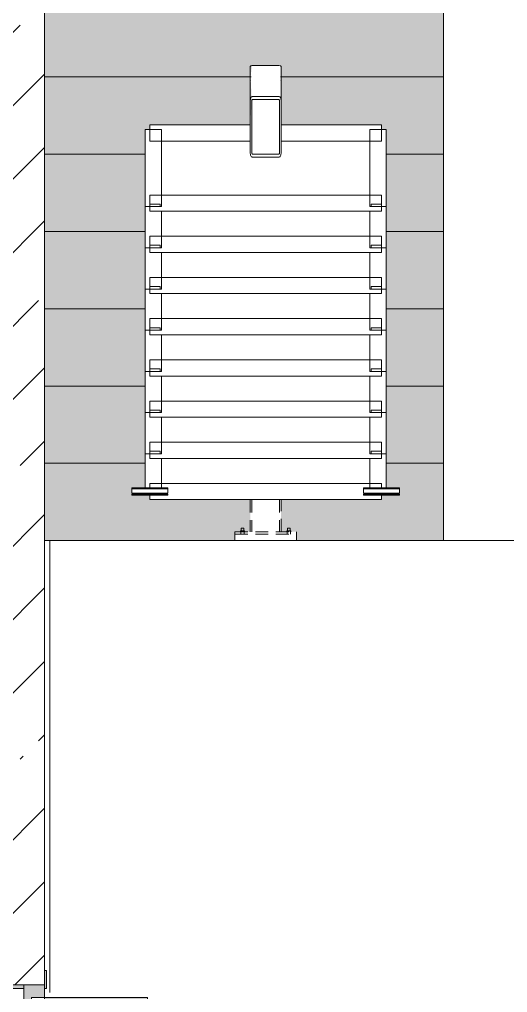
# Model space of a CAD drawing. Header units: millimetres. Extents: x 63482 to 319368, y -8553 to 29000.
# Drawn here: x 224101 to 225997, y 19695 to 23473 of the extents above; entities that cross this region are included whole.
import ezdxf

# ---------------------------------------------------------------- set-up
doc = ezdxf.new("R2010")
doc.units = ezdxf.units.MM
doc.linetypes.add('200_ШТРИХ__ш1_п0_6_', pattern=[80, 50, -30])
for name, color, linetype, lineweight in [('A-DETL-MBND', 7, '200_ШТРИХ__ш1_п0_6_', 9), ('A-GENM-3', 7, 'Continuous', 5), ('I-WALL-2', 7, 'Continuous', 5), ('S-STRS-4', 7, 'Continuous', 5)]:
    doc.layers.add(name, color=color, linetype=linetype, lineweight=lineweight)
for name, color, linetype, lineweight, true_color in [('A-DOOR-3', 7, 'Continuous', 5, 0xaaaaaa), ('A-DOOR-4', 7, 'Continuous', 5, 0xe2e2e2), ('A-DOOR-FRAM-2', 7, 'Continuous', 5, 0xe2e2e2), ('A-DOOR-FRAM-3', 7, 'Continuous', 5, 0xaaaaaa), ('A-FLOR-2', 7, 'Continuous', 5, 0xaaaaaa)]:
    doc.layers.add(name, color=color, linetype=linetype, lineweight=lineweight, true_color=true_color)
doc.layers.add('S-STRS-3', color=7, linetype='Continuous', lineweight=15, true_color=0xd7cdc4, transparency=1)

# ---------------------------------------------------------------- blocks, each defined once
blk = doc.blocks.new('110_Дверь_СКБ_2Ст - Д-1_л_Лестничная клетка EIS60 2-32359692-Общий план 3 этажа с размещением фрагментов 3_1-3_8')
at = {"layer": 'A-DOOR-4'}
for points in [[(662.5, 125), (662.5, 1025), (612.5, 1025), (612.5, 125)], [(-587.5, 525), (-637.5, 525), (-637.5, 125), (-587.5, 125), (-587.5, 261.5)], [(712.5, -125), (712.5, 45), (697.5, 45), (697.5, -125)]]:
    blk.add_hatch(color=256, dxfattribs=at).paths.add_polyline_path(points)
h = blk.add_hatch(color=256, dxfattribs=at)
h.paths.add_polyline_path([(712.5, 125), (662.5, 125), (662.5, 75), (652.5, 75), (652.5, 45), (712.5, 45)])
h.paths.add_polyline_path([(-627.5, 45), (-627.5, 75), (-637.5, 75), (-637.5, 125), (-687.5, 125), (-687.5, 45)])
at = {"layer": 'A-DOOR-FRAM-2'}
for points in [[(-672.5, 125), (-672.5, 133), (-742.5, 133), (-742.5, 125)], [(767.5, 125), (767.5, 133), (697.5, 133), (697.5, 125)], [(-672.5, -125), (-672.5, 45), (-687.5, 45), (-687.5, -125)], [(-672.5, -133), (-672.5, -125), (-742.5, -125), (-742.5, -133)], [(767.5, -133), (767.5, -125), (697.5, -125), (697.5, -133)]]:
    blk.add_hatch(color=256, dxfattribs=at).paths.add_polyline_path(points)
at = {"layer": 'A-DOOR-3'}
for p, q in [((662.5, 1025), (612.5, 1025)), ((612.5, 1025), (612.5, 125)), ((662.5, 125), (662.5, 1025)), ((-637.5, 525), (-637.5, 125)), ((-587.5, 525), (-637.5, 525)), ((-587.5, 125), (-587.5, 525)), ((-637.5, 125), (-587.5, 125)), ((612.5, 125), (662.5, 125))]:
    blk.add_line(p, q, dxfattribs=at)
for centre, radius, start, end in [((662.5, 125), 900, 90, 180), ((-637.5, 125), 400, 360, 90)]:
    blk.add_arc(centre, radius, start, end, dxfattribs=at)
at = {"layer": 'A-DOOR-FRAM-3'}
for p, q in [((-672.5, 133), (-742.5, 133)), ((-742.5, 133), (-742.5, 125)), ((-742.5, 125), (-672.5, 125)), ((-637.5, 125), (-687.5, 125)), ((-687.5, 125), (-687.5, 45)), ((-672.5, 125), (-672.5, 133)), ((-637.5, 75), (-637.5, 125)), ((662.5, 125), (662.5, 75)), ((712.5, 125), (662.5, 125)), ((767.5, 133), (697.5, 133)), ((697.5, 133), (697.5, 125)), ((697.5, 125), (767.5, 125)), ((712.5, 45), (712.5, 125)), ((767.5, 125), (767.5, 133)), ((-687.5, 45), (-627.5, 45)), ((-672.5, 45), (-687.5, 45)), ((-687.5, 45), (-687.5, -125)), ((-672.5, -125), (-672.5, 45)), ((-627.5, 75), (-637.5, 75)), ((-627.5, 45), (-627.5, 75)), ((662.5, 75), (652.5, 75)), ((652.5, 75), (652.5, 45)), ((652.5, 45), (712.5, 45)), ((712.5, 45), (697.5, 45)), ((697.5, 45), (697.5, -125)), ((712.5, -125), (712.5, 45)), ((-672.5, -125), (-742.5, -125)), ((-742.5, -125), (-742.5, -133)), ((-742.5, -133), (-672.5, -133)), ((-687.5, -125), (-672.5, -125)), ((-672.5, -133), (-672.5, -125)), ((697.5, -125), (712.5, -125)), ((767.5, -125), (697.5, -125)), ((697.5, -125), (697.5, -133)), ((697.5, -133), (767.5, -133)), ((767.5, -133), (767.5, -125))]:
    blk.add_line(p, q, dxfattribs=at)
blk = doc.blocks.new('Анкер клиновой - Анкер клиновой МКТ В 10-10-16_85-22193208-Общий план 3 этажа с размещением фрагментов 3_1-3_8')
at = {"layer": 'A-DETL-MBND'}
for p, q in [((122194.4, 13798), (122194.4, 13784)), ((122204.4, 13798), (122194.4, 13798)), ((122194.4, 13798), (122204.4, 13798)), ((122204.4, 13784), (122204.4, 13798)), ((122191.4, 13788), (122191.4, 13784)), ((122207.4, 13788), (122191.4, 13788)), ((122191.4, 13788), (122207.4, 13788)), ((122207.4, 13784), (122207.4, 13788))]:
    blk.add_line(p, q, dxfattribs=at)
blk = doc.blocks.new('ОМ_Полоса_Трапеция прямоугольная_Прокат_ГОСТ 103-2006 - ОМ_Полоса_Трапеция прямоугольная_Прокат_ГОСТ 103-2006-21111644-Общий план 3 этажа с размещением фрагментов 3_1-3_8')
at = {"layer": 'A-GENM-3'}
for p, q in [((122699.4, 15046.5), (122699.4, 15056.5)), ((122699.4, 15056.5), (122739.4, 15056.5)), ((122739.4, 15046.5), (122699.4, 15046.5)), ((122739.4, 15056.5), (122739.4, 15046.5))]:
    blk.add_line(p, q, dxfattribs=at)
blk = doc.blocks.new('ОМ_Полоса_Трапеция прямоугольная_Прокат_ГОСТ 103-2006 - ОМ_Полоса_Трапеция прямоугольная_Прокат_ГОСТ 103-2006-V113-Общий план 3 этажа с размещением фрагментов 3_1-3_8')
at = {"layer": 'A-GENM-3'}
for p, q in [((122699.4, 14416.5), (122699.4, 14406.5)), ((122739.4, 14416.5), (122699.4, 14416.5)), ((122699.4, 14406.5), (122739.4, 14406.5)), ((122739.4, 14406.5), (122739.4, 14416.5))]:
    blk.add_line(p, q, dxfattribs=at)
blk = doc.blocks.new('ОМ_Полоса_Трапеция прямоугольная_Прокат_ГОСТ 103-2006 - ОМ_Полоса_Трапеция прямоугольная_Прокат_ГОСТ 103-2006-V114-Общий план 3 этажа с размещением фрагментов 3_1-3_8')
at = {"layer": 'A-GENM-3'}
for p, q in [((122699.4, 14256.5), (122699.4, 14246.5)), ((122739.4, 14256.5), (122699.4, 14256.5)), ((122699.4, 14246.5), (122739.4, 14246.5)), ((122739.4, 14246.5), (122739.4, 14256.5))]:
    blk.add_line(p, q, dxfattribs=at)
blk = doc.blocks.new('ОМ_Полоса_Трапеция прямоугольная_Прокат_ГОСТ 103-2006 - ОМ_Полоса_Трапеция прямоугольная_Прокат_ГОСТ 103-2006-V115-Общий план 3 этажа с размещением фрагментов 3_1-3_8')
at = {"layer": 'A-GENM-3'}
for p, q in [((122699.4, 14096.5), (122699.4, 14086.5)), ((122739.4, 14096.5), (122699.4, 14096.5)), ((122739.4, 14086.5), (122739.4, 14096.5)), ((122699.4, 14086.5), (122739.4, 14086.5))]:
    blk.add_line(p, q, dxfattribs=at)
blk = doc.blocks.new('ОМ_Полоса_Прокат_ГОСТ 103-2006 - ОМ_Полоса_Прокат_ГОСТ 103-2006-V125-Общий план 3 этажа с размещением фрагментов 3_1-3_8')
at = {"layer": 'A-GENM-3'}
for p, q in [((74350, 5373.3), (74210, 5373.3)), ((74210, 5373.3), (74210, 5370.3)), ((74210, 5370.3), (74350, 5370.3)), ((74350, 5370.3), (74350, 5373.3))]:
    blk.add_line(p, q, dxfattribs=at)
blk = doc.blocks.new('ОМ_Полоса_Прокат_ГОСТ 103-2006 - ОМ_Полоса_Прокат_ГОСТ 103-2006-22193252-Общий план 3 этажа с размещением фрагментов 3_1-3_8')
at = {"layer": 'A-GENM-3'}
for p, q in [((122669.4, 13954.2), (122669.4, 13950.8)), ((122809.4, 13954.2), (122669.4, 13954.2)), ((122669.4, 13950.8), (122809.4, 13950.8)), ((122669.4, 13933.9), (122669.4, 13950.8)), ((122809.4, 13950.8), (122809.4, 13954.2)), ((122809.4, 13950.8), (122809.4, 13933.9)), ((122809.4, 13933.9), (122669.4, 13933.9))]:
    blk.add_line(p, q, dxfattribs=at)
blk = doc.blocks.new('ОМ_Полоса_Трапеция прямоугольная_Прокат_ГОСТ 103-2006 - ОМ_Полоса_Трапеция прямоугольная_Прокат_ГОСТ 103-2006-21111686-Общий план 3 этажа с размещением фрагментов 3_1-3_8')
at = {"layer": 'A-GENM-3'}
for p, q in [((121839.4, 15056.5), (121879.4, 15056.5)), ((121839.4, 15046.5), (121839.4, 15056.5)), ((121879.4, 15046.5), (121839.4, 15046.5)), ((121879.4, 15056.5), (121879.4, 15046.5))]:
    blk.add_line(p, q, dxfattribs=at)
blk = doc.blocks.new('ОМ_Полоса_Трапеция прямоугольная_Прокат_ГОСТ 103-2006 - ОМ_Полоса_Трапеция прямоугольная_Прокат_ГОСТ 103-2006-V116-Общий план 3 этажа с размещением фрагментов 3_1-3_8')
at = {"layer": 'A-GENM-3'}
for p, q in [((121879.4, 14416.5), (121839.4, 14416.5)), ((121839.4, 14416.5), (121839.4, 14406.5)), ((121839.4, 14406.5), (121879.4, 14406.5)), ((121879.4, 14406.5), (121879.4, 14416.5))]:
    blk.add_line(p, q, dxfattribs=at)
blk = doc.blocks.new('ОМ_Полоса_Трапеция прямоугольная_Прокат_ГОСТ 103-2006 - ОМ_Полоса_Трапеция прямоугольная_Прокат_ГОСТ 103-2006-V117-Общий план 3 этажа с размещением фрагментов 3_1-3_8')
at = {"layer": 'A-GENM-3'}
for p, q in [((121879.4, 14256.5), (121839.4, 14256.5)), ((121839.4, 14256.5), (121839.4, 14246.5)), ((121839.4, 14246.5), (121879.4, 14246.5)), ((121879.4, 14246.5), (121879.4, 14256.5))]:
    blk.add_line(p, q, dxfattribs=at)
blk = doc.blocks.new('ОМ_Полоса_Трапеция прямоугольная_Прокат_ГОСТ 103-2006 - ОМ_Полоса_Трапеция прямоугольная_Прокат_ГОСТ 103-2006-V118-Общий план 3 этажа с размещением фрагментов 3_1-3_8')
at = {"layer": 'A-GENM-3'}
for p, q in [((121879.4, 14096.5), (121839.4, 14096.5)), ((121839.4, 14096.5), (121839.4, 14086.5)), ((121879.4, 14086.5), (121879.4, 14096.5)), ((121839.4, 14086.5), (121879.4, 14086.5))]:
    blk.add_line(p, q, dxfattribs=at)
blk = doc.blocks.new('ОМ_Полоса_Прокат_ГОСТ 103-2006 - ОМ_Полоса_Прокат_ГОСТ 103-2006-V126-Общий план 3 этажа с размещением фрагментов 3_1-3_8')
at = {"layer": 'A-GENM-3'}
for p, q in [((75110, 5373.3), (75110, 5370.3)), ((75250, 5373.3), (75110, 5373.3)), ((75110, 5370.3), (75250, 5370.3)), ((75250, 5370.3), (75250, 5373.3))]:
    blk.add_line(p, q, dxfattribs=at)
blk = doc.blocks.new('ОМ_Полоса_Прокат_ГОСТ 103-2006 - ОМ_Полоса_Прокат_ГОСТ 103-2006-22193296-Общий план 3 этажа с размещением фрагментов 3_1-3_8')
at = {"layer": 'A-GENM-3'}
for p, q in [((121909.4, 13954.2), (121769.4, 13954.2)), ((121769.4, 13954.2), (121769.4, 13950.8)), ((121769.4, 13950.8), (121909.4, 13950.8)), ((121769.4, 13933.9), (121769.4, 13950.8)), ((121909.4, 13950.8), (121909.4, 13954.2)), ((121909.4, 13950.8), (121909.4, 13933.9)), ((121909.4, 13933.9), (121769.4, 13933.9))]:
    blk.add_line(p, q, dxfattribs=at)
blk = doc.blocks.new('ОМ_Нижняя опорная пятка1 - ОМ_Нижняя опорная пятка-21111576-Общий план 3 этажа с размещением фрагментов 3_1-3_8')
at = {"layer": 'A-DETL-MBND'}
for p, q in [((-96, -10), (-96, 0)), ((-84, -10), (-84, 0)), ((84, -10), (84, 0)), ((96, -10), (96, 0))]:
    blk.add_line(p, q, dxfattribs=at)
blk = doc.blocks.new('ОМ_Труба_ГОСТ 8639-82 - ОМ_Труба_ГОСТ 8639-82-21111694-Общий план 3 этажа с размещением фрагментов 3_1-3_8')
at = {"layer": 'A-GENM-3'}
for p, q in [((122229.4, 15590.5), (122229.4, 15456.5)), ((122238.4, 15595.1), (122340.4, 15595.1)), ((122349.4, 15456.5), (122349.4, 15590.5)), ((122229.4, 15256.4), (122229.4, 15456.5)), ((122235.4, 15456.5), (122235.4, 15256.4)), ((122238.4, 15474.2), (122340.4, 15474.2)), ((122340.4, 15462.4), (122238.4, 15462.4)), ((122343.4, 15256.4), (122343.4, 15456.5)), ((122349.4, 15456.5), (122349.4, 15256.4)), ((122238.4, 15250.5), (122340.4, 15250.5)), ((122340.4, 15238.8), (122238.4, 15238.8))]:
    blk.add_line(p, q, dxfattribs=at)
at = {"layer": 'A-GENM-3', "flags": 128}
for points in [[(122229.4, 15456.5), (122229.6, 15460), (122230.1, 15463.3), (122231, 15466.3), (122232.1, 15469), (122233.4, 15471.2), (122235, 15472.8), (122236.7, 15473.8), (122238.4, 15474.2)], [(122238.4, 15462.4), (122237.9, 15462.3), (122237.3, 15461.9), (122236.8, 15461.4), (122236.3, 15460.7), (122235.9, 15459.8), (122235.7, 15458.8), (122235.5, 15457.7), (122235.4, 15456.5)], [(122340.4, 15474.2), (122342.2, 15473.8), (122343.9, 15472.8), (122345.4, 15471.2), (122346.8, 15469), (122347.9, 15466.3), (122348.8, 15463.3), (122349.3, 15460), (122349.4, 15456.5)], [(122343.4, 15456.5), (122343.4, 15457.7), (122343.2, 15458.8), (122342.9, 15459.8), (122342.6, 15460.7), (122342.1, 15461.4), (122341.6, 15461.9), (122341, 15462.3), (122340.4, 15462.4)], [(122238.4, 15238.8), (122236.7, 15239.1), (122235, 15240.1), (122233.4, 15241.8), (122232.1, 15243.9), (122231, 15246.6), (122230.1, 15249.7), (122229.6, 15253), (122229.4, 15256.4)], [(122235.4, 15256.4), (122235.5, 15255.3), (122235.7, 15254.2), (122235.9, 15253.2), (122236.3, 15252.3), (122236.8, 15251.5), (122237.3, 15251), (122237.9, 15250.7), (122238.4, 15250.5)], [(122349.4, 15256.4), (122349.3, 15253), (122348.8, 15249.7), (122347.9, 15246.6), (122346.8, 15243.9), (122345.4, 15241.8), (122343.9, 15240.1), (122342.2, 15239.1), (122340.4, 15238.8)], [(122340.4, 15250.5), (122341, 15250.7), (122341.6, 15251), (122342.1, 15251.5), (122342.6, 15252.3), (122342.9, 15253.2), (122343.2, 15254.2), (122343.4, 15255.3), (122343.4, 15256.4)]]:
    blk.add_lwpolyline(points, dxfattribs=at)
at = {"layer": 'A-GENM-3'}
for centre, major_axis, start_param, end_param in [((122238.4, 15590.5), (9, 0), 1.570796, 3.141593), ((122340.4, 15590.5), (9, 0), 0, 1.570796), ((122238.4, 15538.5), (9, 0), 3.141593, 3.665191), ((122340.4, 15538.5), (-9, 0), 2.617994, 3.141593)]:
    blk.add_ellipse(centre, major_axis=major_axis, ratio=0.509802, start_param=start_param, end_param=end_param, dxfattribs=at)
blk = doc.blocks.new('ОМ_Уголок_ГОСТ 8509-93 - ОМ_Уголок_ГОСТ 8509-93-22194532-Общий план 3 этажа с размещением фрагментов 3_1-3_8')
at = {"layer": 'A-GENM-3'}
for p, q in [((0, 45.2), (0, -17.8)), ((390, 45.2), (0, 45.2)), ((900, 45.2), (510, 45.2)), ((900, -17.8), (900, 45.2)), ((0, -17.8), (390, -17.8)), ((510, -17.8), (900, -17.8))]:
    blk.add_line(p, q, dxfattribs=at)
blk = doc.blocks.new('ОМ_Уголок_ГОСТ 8509-93 - ОМ_Уголок_ГОСТ 8509-93-V119-Общий план 3 этажа с размещением фрагментов 3_1-3_8')
at = {"layer": 'A-GENM-3'}
for p, q in [((0, 45.2), (0, -17.8)), ((900, 45.2), (0, 45.2)), ((900, -17.8), (900, 45.2)), ((0, -17.8), (900, -17.8))]:
    blk.add_line(p, q, dxfattribs=at)
blk = doc.blocks.new('ОМ_Уголок_ГОСТ 8509-93 - ОМ_Уголок_ГОСТ 8509-93-22194533-Общий план 3 этажа с размещением фрагментов 3_1-3_8')
at = {"layer": 'A-GENM-3'}
for p, q in [((0, 45.2), (0, -17.8)), ((300, 45.2), (0, 45.2)), ((300, -17.8), (300, 45.2)), ((0, -17.8), (300, -17.8))]:
    blk.add_line(p, q, dxfattribs=at)
blk = doc.blocks.new('ОМ_Уголок_ГОСТ 8509-93 - ОМ_Уголок_ГОСТ 8509-93-V120-Общий план 3 этажа с размещением фрагментов 3_1-3_8')
at = {"layer": 'A-GENM-3'}
for p, q in [((0, 45.2), (0, -17.8)), ((142.2, 45.2), (0, 45.2)), ((0, -17.8), (160, -17.8))]:
    blk.add_line(p, q, dxfattribs=at)
blk = doc.blocks.new('ОМ_Уголок_ГОСТ 8509-93 - ОМ_Уголок_ГОСТ 8509-93-V121-Общий план 3 этажа с размещением фрагментов 3_1-3_8')
at = {"layer": 'A-GENM-3'}
for p, q in [((300, 45.2), (157.8, 45.2)), ((300, -17.8), (300, 45.2)), ((140, -17.8), (300, -17.8))]:
    blk.add_line(p, q, dxfattribs=at)
blk = doc.blocks.new('ОМ_Уголок_ГОСТ 8509-93 - ОМ_Уголок_ГОСТ 8509-93-V128-Общий план 3 этажа с размещением фрагментов 3_1-3_8')
at = {"layer": 'A-GENM-3'}
for p, q in [((0, 45.2), (0, 27.8)), ((900, 45.2), (0, 45.2)), ((900, 27.8), (900, 45.2)), ((0, 7.4), (0, -17.8)), ((900, -17.8), (900, 7.4)), ((0, -17.8), (900, -17.8))]:
    blk.add_line(p, q, dxfattribs=at)
blk = doc.blocks.new('ОМ_Уголок_ГОСТ 8509-93 - ОМ_Уголок_ГОСТ 8509-93-V129-Общий план 3 этажа с размещением фрагментов 3_1-3_8')
at = {"layer": 'A-GENM-3'}
for p, q in [((0, 45.2), (0, -17.8)), ((7.4, 45.2), (0, 45.2)), ((142.2, 45.2), (27.8, 45.2)), ((0, -17.8), (7.4, -17.8)), ((27.8, -17.8), (160, -17.8))]:
    blk.add_line(p, q, dxfattribs=at)
blk = doc.blocks.new('ОМ_Уголок_ГОСТ 8509-93 - ОМ_Уголок_ГОСТ 8509-93-V130-Общий план 3 этажа с размещением фрагментов 3_1-3_8')
at = {"layer": 'A-GENM-3'}
for p, q in [((272.2, 45.2), (157.8, 45.2)), ((300, 45.2), (292.6, 45.2)), ((300, -17.8), (300, 45.2)), ((140, -17.8), (272.2, -17.8)), ((292.6, -17.8), (300, -17.8))]:
    blk.add_line(p, q, dxfattribs=at)
blk = doc.blocks.new('ОМ_Труба_ГОСТ 8639-82 - ОМ_Труба_ГОСТ 8639-82-21111710-Общий план 3 этажа с размещением фрагментов 3_1-3_8')
at = {"layer": 'A-DETL-MBND'}
for p, q in [((122229.4, 13908.7), (122229.4, 13784)), ((122235.4, 13908.7), (122235.4, 13784)), ((122343.4, 13908.7), (122343.4, 13784)), ((122349.4, 13784), (122349.4, 13908.7))]:
    blk.add_line(p, q, dxfattribs=at)
blk = doc.blocks.new('ОМ_Уголок_ГОСТ 8510-86 - ОМ_Уголок_ГОСТ 8510-86-21111720-Общий план 3 этажа с размещением фрагментов 3_1-3_8')
at = {"layer": 'A-DETL-MBND'}
for p, q in [((0, 34), (0, 0)), ((0, 10), (240, 10)), ((0, 0), (240, 0)), ((240, 0), (240, 34))]:
    blk.add_line(p, q, dxfattribs=at)

msp = doc.modelspace()

# ---------------------------------------------------------------- hatches: boundary and pattern name
at = {"layer": 'I-WALL-2'}
h = msp.add_hatch(dxfattribs=at)
h.set_pattern_fill('FP_48', color=256, style=0, pattern_type=2)
h.set_pattern_definition([(45, (134788.6, 0), (-285.1231, 285.1231), []), (45, (135073.7, 0), (-285.1231, 285.1231), [504.031, -100.806, 16.764, -84.042])])
h.paths.add_polyline_path([(224198.6, 17270), (224198.6, 18325), (223948.6, 18325), (223948.6, 17270)])
h.paths.add_polyline_path([(224198.6, 19725), (224198.6, 27100), (223948.6, 27100), (223948.6, 19725), (224148.6, 19725)])
at = {"layer": 'S-STRS-3'}
msp.add_hatch(color=256, dxfattribs=at).paths.add_polyline_path([(224198.6, 23250), (224999, 23250), (225004.4, 23295), (225006.7, 23295.1), (225116.5, 23292.8), (225116.5, 23250), (225748.6, 23250), (225748.6, 23550), (224198.6, 23550), (224198.6, 23395.7)])
h = msp.add_hatch(color=256, dxfattribs=at)
h.paths.add_polyline_path([(225525.5, 22950), (225748.6, 22950), (225748.6, 23250), (225116.4, 23250), (225117.7, 23064.3), (225507.7, 23064.3), (225507.7, 23046.5), (225525.5, 23046.5)])
h.paths.add_polyline_path([(224198.6, 22950), (224589.9, 22950), (224589.9, 23046.5), (224607.7, 23046.5), (224607.7, 23064.3), (224997.7, 23064.3), (225003.3, 23156.5), (225003.7, 23156.5), (224998.9, 23250), (224198.6, 23250)])
h.paths.add_polyline_path([(225004.5, 23135), (225004.8, 23135.1), (225004.5, 23135.1)])
h = msp.add_hatch(color=256, dxfattribs=at)
h.paths.add_polyline_path([(224589.9, 22650), (224589.9, 22950), (224198.6, 22950), (224198.6, 22650), (224335.1, 22650)])
h.paths.add_polyline_path([(225748.6, 22650), (225748.6, 22950), (225525.5, 22950), (225525.5, 22650)])
h = msp.add_hatch(color=256, dxfattribs=at)
h.paths.add_polyline_path([(225525.5, 22350), (225748.6, 22350), (225748.6, 22650), (225525.5, 22650), (225525.5, 22391.5)])
h.paths.add_polyline_path([(224198.6, 22350), (224589.9, 22350), (224589.9, 22650), (224198.6, 22650)])
h = msp.add_hatch(color=256, dxfattribs=at)
h.paths.add_polyline_path([(225525.5, 22050), (225748.6, 22050), (225748.6, 22350), (225525.5, 22350), (225525.5, 22071.5)])
h.paths.add_polyline_path([(224335.1, 22050), (224589.9, 22050), (224589.9, 22350), (224198.6, 22350), (224198.6, 22050)])
h = msp.add_hatch(color=256, dxfattribs=at)
h.paths.add_polyline_path([(225748.6, 21750), (225748.6, 22050), (225525.5, 22050), (225525.5, 21750)])
h.paths.add_polyline_path([(224589.9, 21750), (224589.9, 22050), (224198.6, 22050), (224198.6, 21750), (224335.1, 21750)])
h = msp.add_hatch(color=256, dxfattribs=at)
h.paths.add_polyline_path([(224219.6, 21450), (224937.7, 21450), (224937.7, 21484), (224998, 21484), (224998, 21608.7), (224607.7, 21608.7), (224607.7, 21626.5), (224589.9, 21626.5), (224589.9, 21633.9), (224537.7, 21633.9), (224537.7, 21654.2), (224589.9, 21654.2), (224589.9, 21750), (224198.6, 21750), (224198.6, 21450)])
h.paths.add_polyline_path([(225577.7, 21450), (225748.6, 21450), (225748.6, 21750), (225525.5, 21750), (225525.5, 21654.2), (225577.7, 21650.8), (225577.7, 21633.9), (225525.5, 21633.9), (225525.5, 21626.5), (225507.7, 21626.5), (225507.7, 21608.7), (225117.5, 21608.7), (225117.5, 21484), (225177.7, 21484), (225177.7, 21450), (225525.5, 21450)])

# ---------------------------------------------------------------- linework, layer by layer
at = {"layer": 'A-FLOR-2'}
for p, q in [((227598.6, 21450), (224198.6, 21450)), ((224219.6, 21450), (224219.6, 19694.6))]:
    msp.add_line(p, q, dxfattribs=at)
at = {"layer": 'I-WALL-2'}
msp.add_line((224198.6, 19780), (224198.6, 27100), dxfattribs=at)
at = {"layer": 'S-STRS-4'}
for p, q in [((225748.6, 23250), (225748.6, 23550)), ((224198.6, 23250), (225000.9, 23250)), ((224198.6, 23250), (225000.9, 23250)), ((225114.6, 23250), (225748.6, 23250)), ((225114.6, 23250), (225748.6, 23250)), ((225748.6, 22950), (225748.6, 23250)), ((224198.6, 22950), (224589.9, 22950)), ((224198.6, 22950), (224589.9, 22950)), ((225525.5, 22950), (225748.6, 22950)), ((225525.5, 22950), (225748.6, 22950)), ((225748.6, 22650), (225748.6, 22950)), ((224198.6, 22650), (224589.9, 22650)), ((224198.6, 22650), (224589.9, 22650)), ((225525.5, 22650), (225748.6, 22650)), ((225525.5, 22650), (225748.6, 22650)), ((225748.6, 22350), (225748.6, 22650)), ((224198.6, 22350), (224589.9, 22350)), ((224198.6, 22350), (224589.9, 22350)), ((225525.5, 22350), (225748.6, 22350)), ((225525.5, 22350), (225748.6, 22350)), ((225748.6, 22050), (225748.6, 22350)), ((224198.6, 22050), (224589.9, 22050)), ((224198.6, 22050), (224589.9, 22050)), ((225525.5, 22050), (225748.6, 22050)), ((225525.5, 22050), (225748.6, 22050)), ((225748.6, 21750), (225748.6, 22050)), ((224198.6, 21750), (224589.9, 21750)), ((224198.6, 21750), (224589.9, 21750)), ((225525.5, 21750), (225748.6, 21750)), ((225525.5, 21750), (225748.6, 21750)), ((225748.6, 21450), (225748.6, 21750))]:
    msp.add_line(p, q, dxfattribs=at)

# ---------------------------------------------------------------- block references
at = {"layer": 'A-DETL-MBND'}
for name, p in [('ОМ_Труба_ГОСТ 8639-82 - ОМ_Труба_ГОСТ 8639-82-21111710-Общий план 3 этажа с размещением фрагментов 3_1-3_8', (102768.3, 7700)), ('Анкер клиновой - Анкер клиновой МКТ В 10-10-16_85-22193208-Общий план 3 этажа с размещением фрагментов 3_1-3_8', (102768.3, 7700)), ('ОМ_Нижняя опорная пятка1 - ОМ_Нижняя опорная пятка-21111576-Общий план 3 этажа с размещением фрагментов 3_1-3_8', (225057.7, 21484)), ('Анкер клиновой - Анкер клиновой МКТ В 10-10-16_85-22193208-Общий план 3 этажа с размещением фрагментов 3_1-3_8', (102948.3, 7700))]:
    msp.add_blockref(name, p, dxfattribs=at)
at = {"layer": 'A-DETL-MBND', "extrusion": (0, 0, -1), "rotation": 180}
msp.add_blockref('ОМ_Уголок_ГОСТ 8510-86 - ОМ_Уголок_ГОСТ 8510-86-21111720-Общий план 3 этажа с размещением фрагментов 3_1-3_8', (-224937.7, 21484), dxfattribs=at)
at = {"layer": 'A-DOOR-3', "rotation": 269.9999999999998}
msp.add_blockref('110_Дверь_СКБ_2Ст - Д-1_л_Лестничная клетка EIS60 2-32359692-Общий план 3 этажа с размещением фрагментов 3_1-3_8', (224073.6, 19037.5), dxfattribs=at)
at = {"layer": 'A-GENM-3'}
for name, p in [('ОМ_Труба_ГОСТ 8639-82 - ОМ_Труба_ГОСТ 8639-82-21111694-Общий план 3 этажа с размещением фрагментов 3_1-3_8', (102768.3, 7700)), ('ОМ_Полоса_Трапеция прямоугольная_Прокат_ГОСТ 103-2006 - ОМ_Полоса_Трапеция прямоугольная_Прокат_ГОСТ 103-2006-21111686-Общий план 3 этажа с размещением фрагментов 3_1-3_8', (102768.3, 7700)), ('ОМ_Полоса_Трапеция прямоугольная_Прокат_ГОСТ 103-2006 - ОМ_Полоса_Трапеция прямоугольная_Прокат_ГОСТ 103-2006-21111644-Общий план 3 этажа с размещением фрагментов 3_1-3_8', (102768.3, 7700)), ('ОМ_Полоса_Трапеция прямоугольная_Прокат_ГОСТ 103-2006 - ОМ_Полоса_Трапеция прямоугольная_Прокат_ГОСТ 103-2006-21111686-Общий план 3 этажа с размещением фрагментов 3_1-3_8', (102768.3, 7540)), ('ОМ_Полоса_Трапеция прямоугольная_Прокат_ГОСТ 103-2006 - ОМ_Полоса_Трапеция прямоугольная_Прокат_ГОСТ 103-2006-21111644-Общий план 3 этажа с размещением фрагментов 3_1-3_8', (102768.3, 7540)), ('ОМ_Полоса_Трапеция прямоугольная_Прокат_ГОСТ 103-2006 - ОМ_Полоса_Трапеция прямоугольная_Прокат_ГОСТ 103-2006-21111686-Общий план 3 этажа с размещением фрагментов 3_1-3_8', (102768.3, 7380)), ('ОМ_Полоса_Трапеция прямоугольная_Прокат_ГОСТ 103-2006 - ОМ_Полоса_Трапеция прямоугольная_Прокат_ГОСТ 103-2006-21111644-Общий план 3 этажа с размещением фрагментов 3_1-3_8', (102768.3, 7380)), ('ОМ_Полоса_Трапеция прямоугольная_Прокат_ГОСТ 103-2006 - ОМ_Полоса_Трапеция прямоугольная_Прокат_ГОСТ 103-2006-21111686-Общий план 3 этажа с размещением фрагментов 3_1-3_8', (102768.3, 7220)), ('ОМ_Полоса_Трапеция прямоугольная_Прокат_ГОСТ 103-2006 - ОМ_Полоса_Трапеция прямоугольная_Прокат_ГОСТ 103-2006-21111644-Общий план 3 этажа с размещением фрагментов 3_1-3_8', (102768.3, 7220)), ('ОМ_Полоса_Трапеция прямоугольная_Прокат_ГОСТ 103-2006 - ОМ_Полоса_Трапеция прямоугольная_Прокат_ГОСТ 103-2006-V116-Общий план 3 этажа с размещением фрагментов 3_1-3_8', (102768.3, 7700)), ('ОМ_Полоса_Трапеция прямоугольная_Прокат_ГОСТ 103-2006 - ОМ_Полоса_Трапеция прямоугольная_Прокат_ГОСТ 103-2006-V113-Общий план 3 этажа с размещением фрагментов 3_1-3_8', (102768.3, 7700)), ('ОМ_Полоса_Трапеция прямоугольная_Прокат_ГОСТ 103-2006 - ОМ_Полоса_Трапеция прямоугольная_Прокат_ГОСТ 103-2006-V117-Общий план 3 этажа с размещением фрагментов 3_1-3_8', (102768.3, 7700)), ('ОМ_Полоса_Трапеция прямоугольная_Прокат_ГОСТ 103-2006 - ОМ_Полоса_Трапеция прямоугольная_Прокат_ГОСТ 103-2006-V114-Общий план 3 этажа с размещением фрагментов 3_1-3_8', (102768.3, 7700)), ('ОМ_Полоса_Трапеция прямоугольная_Прокат_ГОСТ 103-2006 - ОМ_Полоса_Трапеция прямоугольная_Прокат_ГОСТ 103-2006-V118-Общий план 3 этажа с размещением фрагментов 3_1-3_8', (102768.3, 7700)), ('ОМ_Полоса_Трапеция прямоугольная_Прокат_ГОСТ 103-2006 - ОМ_Полоса_Трапеция прямоугольная_Прокат_ГОСТ 103-2006-V115-Общий план 3 этажа с размещением фрагментов 3_1-3_8', (102768.3, 7700)), ('ОМ_Полоса_Прокат_ГОСТ 103-2006 - ОМ_Полоса_Прокат_ГОСТ 103-2006-22193296-Общий план 3 этажа с размещением фрагментов 3_1-3_8', (102768.3, 7700)), ('ОМ_Полоса_Прокат_ГОСТ 103-2006 - ОМ_Полоса_Прокат_ГОСТ 103-2006-22193252-Общий план 3 этажа с размещением фрагментов 3_1-3_8', (102768.3, 7700))]:
    msp.add_blockref(name, p, dxfattribs=at)
at = {"layer": 'A-GENM-3', "extrusion": (0, 0, -1)}
for name, p, rotation in [('ОМ_Уголок_ГОСТ 8509-93 - ОМ_Уголок_ГОСТ 8509-93-22194532-Общий план 3 этажа с размещением фрагментов 3_1-3_8', (-224607.7, 23046.5), 180), ('ОМ_Уголок_ГОСТ 8509-93 - ОМ_Уголок_ГОСТ 8509-93-22194533-Общий план 3 этажа с размещением фрагментов 3_1-3_8', (-224607.7, 22746.5), 90.00000000000064), ('ОМ_Уголок_ГОСТ 8509-93 - ОМ_Уголок_ГОСТ 8509-93-22194533-Общий план 3 этажа с размещением фрагментов 3_1-3_8', (-225507.7, 23046.5), 270.0000000000008), ('ОМ_Уголок_ГОСТ 8509-93 - ОМ_Уголок_ГОСТ 8509-93-V120-Общий план 3 этажа с размещением фрагментов 3_1-3_8', (-224607.7, 22586.5), 90.00000000000064), ('ОМ_Уголок_ГОСТ 8509-93 - ОМ_Уголок_ГОСТ 8509-93-V121-Общий план 3 этажа с размещением фрагментов 3_1-3_8', (-225507.7, 22886.5), 270.0000000000008), ('ОМ_Уголок_ГОСТ 8509-93 - ОМ_Уголок_ГОСТ 8509-93-V120-Общий план 3 этажа с размещением фрагментов 3_1-3_8', (-224607.7, 22426.5), 90.00000000000064), ('ОМ_Уголок_ГОСТ 8509-93 - ОМ_Уголок_ГОСТ 8509-93-V121-Общий план 3 этажа с размещением фрагментов 3_1-3_8', (-225507.7, 22726.5), 270.0000000000008), ('ОМ_Уголок_ГОСТ 8509-93 - ОМ_Уголок_ГОСТ 8509-93-V120-Общий план 3 этажа с размещением фрагментов 3_1-3_8', (-224607.7, 22266.5), 90.00000000000064), ('ОМ_Уголок_ГОСТ 8509-93 - ОМ_Уголок_ГОСТ 8509-93-V121-Общий план 3 этажа с размещением фрагментов 3_1-3_8', (-225507.7, 22566.5), 270.0000000000008), ('ОМ_Уголок_ГОСТ 8509-93 - ОМ_Уголок_ГОСТ 8509-93-V120-Общий план 3 этажа с размещением фрагментов 3_1-3_8', (-224607.7, 22106.5), 90.00000000000064), ('ОМ_Уголок_ГОСТ 8509-93 - ОМ_Уголок_ГОСТ 8509-93-V121-Общий план 3 этажа с размещением фрагментов 3_1-3_8', (-225507.7, 22406.5), 270.0000000000008), ('ОМ_Уголок_ГОСТ 8509-93 - ОМ_Уголок_ГОСТ 8509-93-V120-Общий план 3 этажа с размещением фрагментов 3_1-3_8', (-224607.7, 21946.5), 90.00000000000064), ('ОМ_Уголок_ГОСТ 8509-93 - ОМ_Уголок_ГОСТ 8509-93-V121-Общий план 3 этажа с размещением фрагментов 3_1-3_8', (-225507.7, 22246.5), 270.0000000000008), ('ОМ_Уголок_ГОСТ 8509-93 - ОМ_Уголок_ГОСТ 8509-93-V120-Общий план 3 этажа с размещением фрагментов 3_1-3_8', (-224607.7, 21786.5), 90.00000000000064), ('ОМ_Уголок_ГОСТ 8509-93 - ОМ_Уголок_ГОСТ 8509-93-V121-Общий план 3 этажа с размещением фрагментов 3_1-3_8', (-225507.7, 22086.5), 270.0000000000008), ('ОМ_Уголок_ГОСТ 8509-93 - ОМ_Уголок_ГОСТ 8509-93-V129-Общий план 3 этажа с размещением фрагментов 3_1-3_8', (-224607.7, 21626.5), 90.00000000000064), ('ОМ_Уголок_ГОСТ 8509-93 - ОМ_Уголок_ГОСТ 8509-93-V130-Общий план 3 этажа с размещением фрагментов 3_1-3_8', (-225507.7, 21926.5), 270.0000000000008)]:
    msp.add_blockref(name, p, dxfattribs=dict(at, rotation=rotation))
for name, p in [('ОМ_Уголок_ГОСТ 8509-93 - ОМ_Уголок_ГОСТ 8509-93-V119-Общий план 3 этажа с размещением фрагментов 3_1-3_8', (-225507.7, 22746.5)), ('ОМ_Уголок_ГОСТ 8509-93 - ОМ_Уголок_ГОСТ 8509-93-V119-Общий план 3 этажа с размещением фрагментов 3_1-3_8', (-225507.7, 22586.5)), ('ОМ_Уголок_ГОСТ 8509-93 - ОМ_Уголок_ГОСТ 8509-93-V119-Общий план 3 этажа с размещением фрагментов 3_1-3_8', (-225507.7, 22426.5)), ('ОМ_Уголок_ГОСТ 8509-93 - ОМ_Уголок_ГОСТ 8509-93-V119-Общий план 3 этажа с размещением фрагментов 3_1-3_8', (-225507.7, 22266.5)), ('ОМ_Уголок_ГОСТ 8509-93 - ОМ_Уголок_ГОСТ 8509-93-V119-Общий план 3 этажа с размещением фрагментов 3_1-3_8', (-225507.7, 22106.5)), ('ОМ_Уголок_ГОСТ 8509-93 - ОМ_Уголок_ГОСТ 8509-93-V119-Общий план 3 этажа с размещением фрагментов 3_1-3_8', (-225507.7, 21946.5)), ('ОМ_Уголок_ГОСТ 8509-93 - ОМ_Уголок_ГОСТ 8509-93-V119-Общий план 3 этажа с размещением фрагментов 3_1-3_8', (-225507.7, 21786.5)), ('ОМ_Уголок_ГОСТ 8509-93 - ОМ_Уголок_ГОСТ 8509-93-V128-Общий план 3 этажа с размещением фрагментов 3_1-3_8', (-225507.7, 21626.5))]:
    msp.add_blockref(name, p, dxfattribs=at)
at = {"layer": 'A-GENM-3', "rotation": 180}
for name in ['ОМ_Полоса_Прокат_ГОСТ 103-2006 - ОМ_Полоса_Прокат_ГОСТ 103-2006-V126-Общий план 3 этажа с размещением фрагментов 3_1-3_8', 'ОМ_Полоса_Прокат_ГОСТ 103-2006 - ОМ_Полоса_Прокат_ГОСТ 103-2006-V125-Общий план 3 этажа с размещением фрагментов 3_1-3_8']:
    msp.add_blockref(name, (299787.7, 26999.8), dxfattribs=at)

doc.saveas('drawing.dxf')
